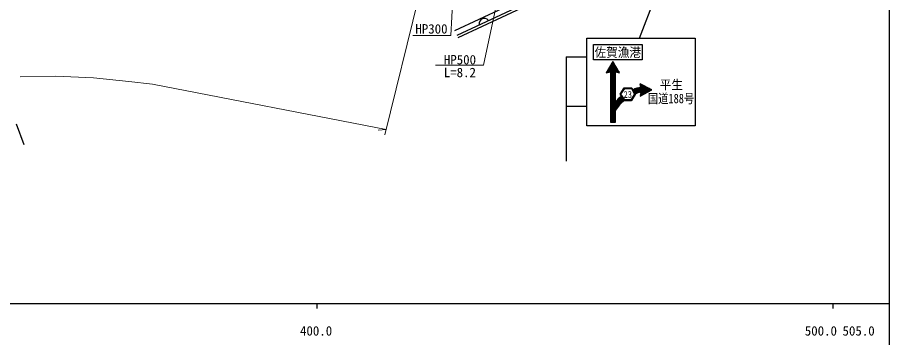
# Model space of a CAD drawing. Units: millimetres, scale not verified. Extents: x 40000 to 680000, y 20000 to 380000.
# Drawn here: x 409954 to 579000, y 198357 to 260478 of the extents above; entities that cross this region are included whole.
import ezdxf
from ezdxf.enums import TextEntityAlignment as Align

# ---------------------------------------------------------------- set-up
doc = ezdxf.new("R2010")
doc.units = ezdxf.units.MM
doc.header["$LTSCALE"] = 1000
for name, color, linetype, lineweight in [('M-BGD', 7, 'Continuous', 25), ('M-STR-HTXT', 7, 'Continuous', 13), ('M-STR-STRC', 7, 'Continuous', 25), ('M-TTL-BAND', 7, 'Continuous', 25)]:
    doc.layers.add(name, color=color, linetype=linetype, lineweight=lineweight)
doc.styles.add('ＭＳ ゴシック', font='')
doc.styles.get('ＭＳ ゴシック').set_extended_font_data('MS Gothic')

msp = doc.modelspace()

# ---------------------------------------------------------------- hatches: boundary and pattern name
at = {"layer": 'M-STR-STRC'}
h = msp.add_hatch(dxfattribs=at)
h.set_pattern_fill('USER', color=256, style=0, pattern_type=2)
h.set_pattern_definition([(45, (527586, 244361), (-70.7107, 70.7107), []), (135, (527586, 244361), (-70.7107, -70.7107), [])])
h.paths.add_polyline_path([(527586, 244361), (527068, 245158, 0.1009), (525881, 244064), (525881, 249923), (526681, 249757), (525381, 251905), (524081, 249757), (524881, 249923), (524881, 240176), (525881, 240176), (525881, 242463, -0.09583)])
h = msp.add_hatch(dxfattribs=at)
h.set_pattern_fill('USER', color=256, style=0, pattern_type=2)
h.set_pattern_definition([(45, (530803, 245984), (-70.7107, 70.7107), []), (135, (530803, 245984), (-70.7107, -70.7107), [])])
h.paths.add_polyline_path([(530803, 245984), (530630, 245210), (532933, 246410), (530630, 247610), (530802, 246840, 0.15148), (529234, 246396), (529634, 245617, -0.03901)])

# ---------------------------------------------------------------- linework, layer by layer
at = {"layer": 'M-BGD'}
msp.add_line((409708, 239835), (411163, 235814), dxfattribs=at)
for points in [[(494740, 257934), (513618, 266813), (522828, 270987), (527209, 272950)], [(495165, 257029), (514037, 265906), (523238, 270075), (527618, 272037)], [(495378, 256576), (514247, 265452), (523444, 269620), (527822, 271581)]]:
    msp.add_lwpolyline(points, dxfattribs=at)
msp.add_arc((500470, 259275), 1025, 37.87102, 192.51025, dxfattribs=at)
at = {"layer": 'M-STR-HTXT'}
for p, q in [((493950, 257003), (494421, 265831)), ((487918, 265059), (481184, 237687)), ((500291, 251214), (502906, 263287)), ((486569, 257003), (493950, 257003)), ((490986, 251216), (500291, 251214)), ((410477, 248926), (417407, 249097)), ((417407, 249097), (424679, 248755)), ((424679, 248755), (431523, 248070)), ((431523, 248070), (436143, 247557)), ((481444, 238741), (436143, 247557)), ((481444, 238741), (479891, 238615))]:
    msp.add_line(p, q, dxfattribs=at)
at = {"layer": 'M-STR-STRC'}
for p, q in [((530528, 256462), (537855, 275426)), ((516342, 252829), (520342, 252829)), ((530802, 246840), (530630, 247610)), ((530803, 245984), (530630, 245210)), ((516342, 243248), (520342, 243248))]:
    msp.add_line(p, q, dxfattribs=at)
for points in [[(520342, 256462), (541342, 256462), (541342, 239462), (520342, 239462)], [(521590, 255227), (531074, 255227), (531074, 252217), (521590, 252217)]]:
    msp.add_lwpolyline(points, close=True, dxfattribs=at)
for points in [[(516342, 252829), (516342, 244462), (516342, 232583)], [(525881, 244064), (525881, 249923), (526681, 249757), (525381, 251905), (524081, 249757), (524881, 249923), (524881, 240176), (525881, 240176), (525881, 242463)], [(530630, 245210), (532933, 246410), (530630, 247610)], [(527586, 244361), (528990, 244361), (529679, 245531), (528990, 244361), (527586, 244361), (526800, 245570), (527586, 246789), (529032, 246789), (529679, 245531)], [(527658, 244466), (528935, 244466), (529561, 245529), (528935, 244466), (527658, 244466), (526944, 245564), (527658, 246673), (528973, 246673), (529561, 245529)]]:
    msp.add_lwpolyline(points, dxfattribs=at)
for centre, radius, start, end in [((530735, 244090), 2751, 88.61398, 123.06892), ((529156, 241698), 4041, 121.11258, 144.1603), ((532564, 238321), 7863, 102.94065, 111.87678), ((531639, 239005), 6717, 127.11643, 149.01224)]:
    msp.add_arc(centre, radius, start, end, dxfattribs=at)
at = {"layer": 'M-TTL-BAND'}
for p, q in [((579000, 20000), (579000, 370000)), ((40000, 205000), (579000, 205000)), ((468000, 205000), (468000, 204000)), ((568000, 205000), (568000, 204000))]:
    msp.add_line(p, q, dxfattribs=at)

# ---------------------------------------------------------------- texts
at = {"layer": 'M-STR-HTXT', "style": 'ＭＳ ゴシック'}
for s, p in [('HP300', (490206, 258260)), ('HP500', (495727, 252276)), ('L=8.2', (495714, 249802))]:
    msp.add_text(s, height=1833, dxfattribs=at).set_placement(p, align=Align.MIDDLE_CENTER)
at = {"layer": 'M-STR-STRC', "style": 'ＭＳ ゴシック'}
for s, height, width, p in [('佐賀漁港', 1833, 0.9, (526316, 253704)), ('平生', 1833, 0.9, (536710, 247416)), ('23', 1320, 0.85, (528270, 245533)), ('国道188号', 1833, 0.8, (536643, 244754))]:
    msp.add_text(s, height=height, dxfattribs=dict(at, width=width)).set_placement(p, align=Align.MIDDLE_CENTER)
at = {"layer": 'M-TTL-BAND', "style": 'ＭＳ ゴシック'}
for s, p in [('400.0', (467844, 198195)), ('500.0', (565690, 198195)), ('505.0', (573000, 198195))]:
    msp.add_text(s, height=1833, dxfattribs=at).set_placement(p, align=Align.BOTTOM_CENTER)

doc.saveas('drawing.dxf')
